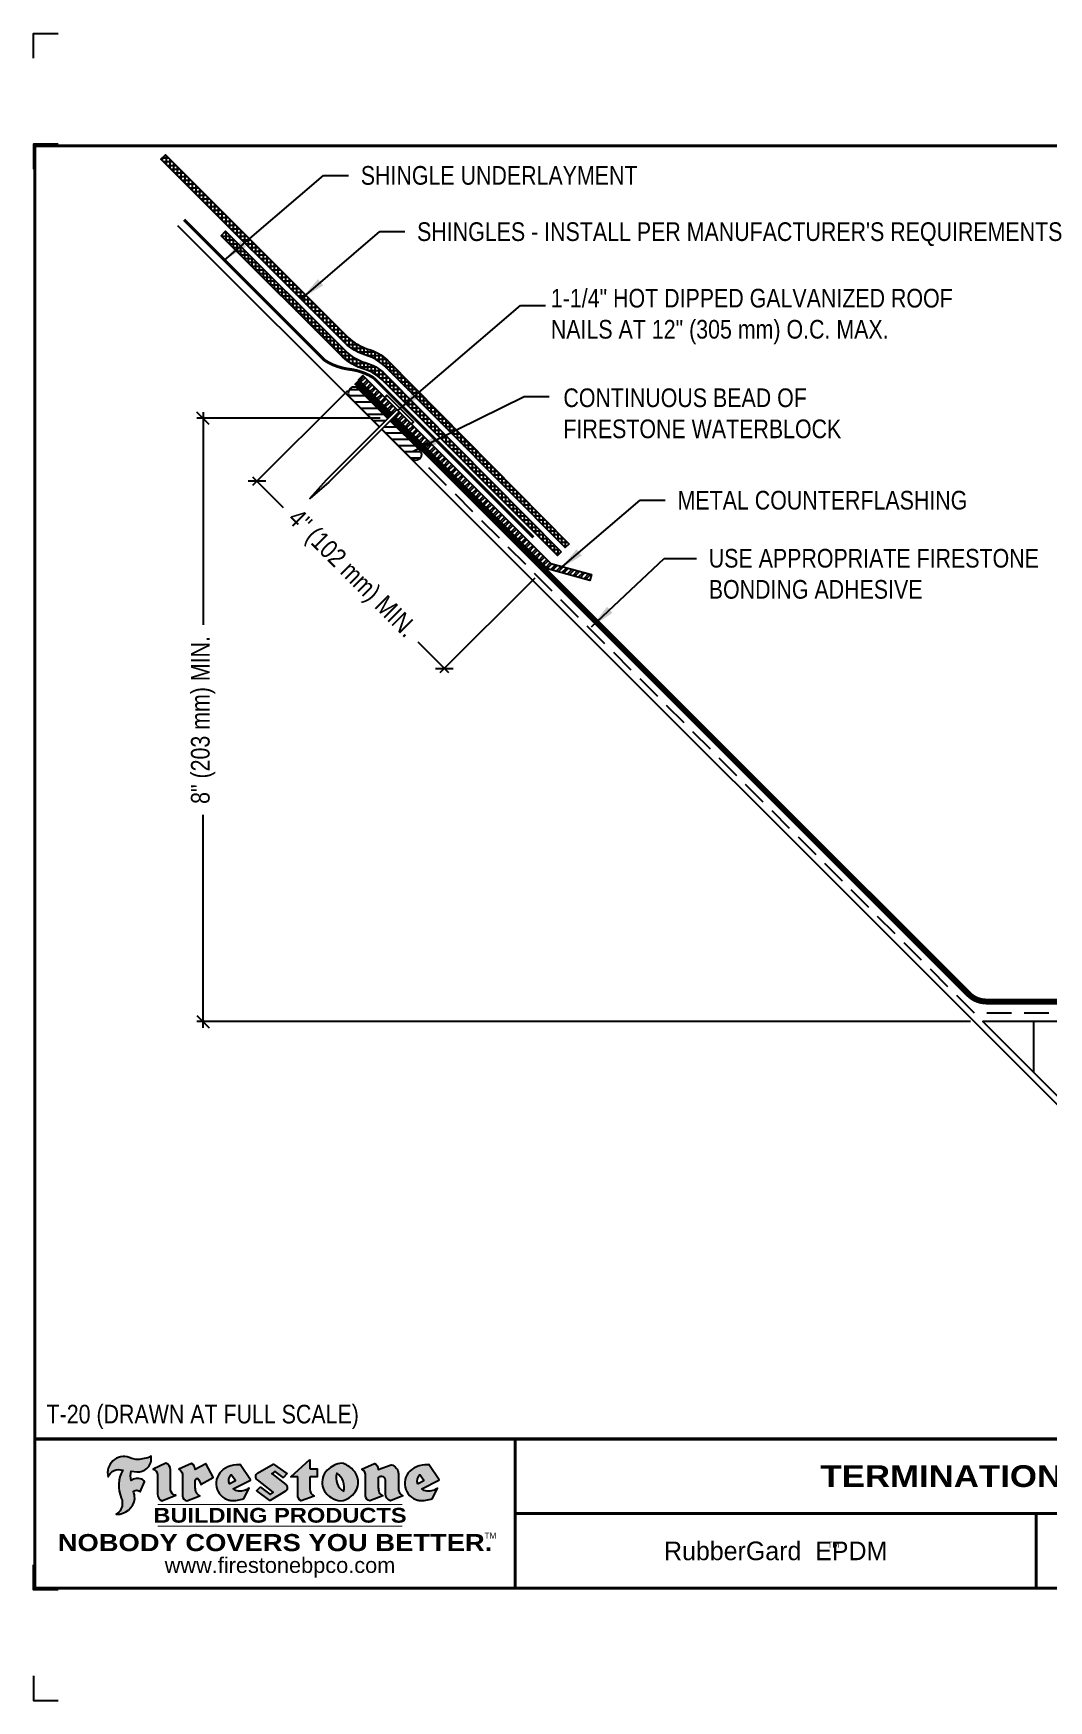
# Model space of a CAD drawing. Header units: inches. Extents: x 299.4 to 319.5, y -112.1 to -95.4.
# Drawn here: x 299.45 to 309.65, y -112.14 to -95.38 of the extents above; entities that cross this region are included whole.
import ezdxf
from ezdxf.enums import TextEntityAlignment as Align

# ---------------------------------------------------------------- set-up
doc = ezdxf.new("R2010")
doc.units = ezdxf.units.IN
doc.header["$MEASUREMENT"] = 0
doc.linetypes.add('HIDDEN', pattern=[0.375, 0.25, -0.125])
doc.layers.get('0').update_dxf_attribs({"linetype": 'CONTINUOUS'})
doc.layers.get('DEFPOINTS').update_dxf_attribs({"linetype": 'CONTINUOUS'})
for name, color, linetype in [('FSBP-ACCESSORY-FIRESTONE', 7, 'CONTINUOUS'), ('FSBP-ACCESSORY-OTHER', 7, 'CONTINUOUS'), ('FSBP-ADHESIVE', 1, 'HIDDEN'), ('FSBP-ANNO-NOTE', 7, 'CONTINUOUS'), ('FSBP-INSULATION', 7, 'CONTINUOUS'), ('FSBP-MEMBRANE', 7, 'CONTINUOUS'), ('FSBP-OTHER', 7, 'CONTINUOUS'), ('FSBP-SEALANTS', 1, 'CONTINUOUS'), ('FSBP-TTLB', 7, 'CONTINUOUS'), ('FSBP-TTLB-BORDER', 7, 'CONTINUOUS'), ('FSBP-TTLB-TEXT', 7, 'CONTINUOUS')]:
    doc.layers.add(name, color=color, linetype=linetype)
doc.styles.add('FSBP_ARIAL', font='arial.ttf')
doc.styles.add('FSBP_ARIAL_BOLD', font='')
doc.styles.add('FSBP_ARIAL_NAR', font='ARIALN.TTF')
doc.styles.add('FSBP_BANKGOTHIC', font='bgothm.ttf')
doc.styles.get('FSBP_ARIAL_BOLD').set_extended_font_data('Arial Black')
doc.dimstyles.new('FSBP-DIM', dxfattribs={"dimtxt": 0.1875, "dimasz": 0.125, "dimexe": 0.0625, "dimexo": 0.125, "dimgap": 0.125, "dimtad": 0, "dimdec": 0, "dimzin": 1, "dimdsep": 46, "dimlunit": 4, "dimtxsty": 'FSBP_ARIAL_NAR', "dimblk": 'OBLIQUE', "dimcen": 0.09375, "dimdle": 0.0625, "dimclrd": 256, "dimclre": 256, "dimclrt": 256, "dimadec": 0, "dimazin": 0, "dimtfac": 1, "dimtdec": 0, "dimtmove": 1, "dimatfit": 3, "dimfxl": 0, "dimtolj": 1, "dimtzin": 0, "dimlwd": -1, "dimlwe": -1, "dimarcsym": 0})
doc.dimstyles.new('FSBP-LEADER', dxfattribs={"dimtxt": 0.1875, "dimasz": 0.25, "dimexe": 0.0625, "dimexo": 0.125, "dimgap": 0.125, "dimtad": 0, "dimtih": 1, "dimtoh": 1, "dimdec": 4, "dimzin": 0, "dimdsep": 46, "dimlunit": 4, "dimtxsty": 'FSBP_ARIAL_NAR', "dimcen": 0.09375, "dimclrd": 256, "dimclre": 256, "dimclrt": 256, "dimadec": 0, "dimazin": 0, "dimtfac": 1, "dimtdec": 4, "dimtofl": 0, "dimtmove": 0, "dimatfit": 3, "dimfxl": 0, "dimtolj": 1, "dimtzin": 0, "dimlwd": -1, "dimlwe": -1, "dimarcsym": 0})
pattern_1 = [(90, (44.02076919868097, -69.74605201610404), (-0.0375, 6.938893903907228e-18), []), (180, (44.02076919868097, -69.74605201610404), (-6.938893903907228e-18, -0.0375), [])]

# ---------------------------------------------------------------- blocks, each defined once
blk = doc.blocks.new('TTLB-EPDM_1')
at = {"layer": 'FSBP-TTLB-TEXT'}
h = blk.add_hatch(color=1, dxfattribs=at)
edge = h.paths.add_edge_path()
edge.add_arc((1.037309769669573, -0.1982514792917306), 0.1319107607348553, 264.0410451462098, 370.3106169565175)
edge.add_arc((1.027551646585694, 0.1214293576525799), 0.3273056962876235, 270.05058356628535, 295.23459397187514, ccw=False)
edge.add_arc((1.022801957313345, -0.06680179986895154), 0.1391656561713503, 249.3281275763668, 272.0749124149863, ccw=False)
edge.add_line((0.9736743133014443, -0.1970076156048179), (0.9474927838574558, -0.1852745150568325))
edge.add_arc((0.8939498971398288, -0.3394262635682071), 0.1631857907024099, 70.84590087378872, 194.3325259843273)
edge.add_arc((0.8444260109029493, -0.4259936440910768), 0.1179914261095279, 70.96950098067128, 156.9641407594482, ccw=False)
edge.add_arc((1.153141409296894, -0.4684497516079468), 0.3110405457095052, 150.3231137483159, 203.2084295854517)
edge.add_arc((0.7562495500622943, -0.6412608153899899), 0.1218587156617311, 0.8849157075190988, 24.34668939894999, ccw=False)
edge.add_arc((0.7493781665697374, -0.6475258110744375), 0.1289731377238325, -58.36655102076742, 3.6216782311386737, ccw=False)
edge.add_arc((0.8256699029544474, -0.5792158350996106), 0.1783301886510354, 267.2205474105585, 354.1381621173521)
edge.add_arc((0.7903121048625305, -0.6011409294291745), 0.212787892960859, 0.9996158580669322, 21.00503380861244)
edge.add_arc((1.01880712263941, -0.5666691048185161), 0.05136395668415847, 40.82117713173261, 125.52727787225791, ccw=False)
edge.add_line((1.057676976260041, -0.5330924682126437), (1.102776947655911, -0.4308018311949837))
edge.add_arc((1.040858222524664, -0.4699705673995949), 0.07326744446031509, 32.31675181867256, 66.31481236598174)
edge.add_arc((1.032262518825329, -0.5063316993097662), 0.1102246948011782, 69.8179132332389, 125.254734720681)
edge.add_arc((1.127708877207287, -0.368959353531244), 0.1659710644737306, 164.1569669952081, 196.5811013160487, ccw=False)
edge.add_line((0.9680425188342383, -0.3236487780942383), (1.023615334387159, -0.3294494641845773))
h = blk.add_hatch(color=1, dxfattribs=at)
edge = h.paths.add_edge_path()
edge.add_line((1.275239419159561, -0.6223407783464694), (1.415345367376062, -0.5660418822574371))
edge.add_arc((1.421019305783958, -0.5090099247487757), 0.05731350411836949, 181.9717871001989, 264.31851000495806, ccw=False)
edge.add_line((1.363739737527226, -0.5109819325197265), (1.363412352251203, -0.3102363679013962))
edge.add_arc((1.294263659668751, -0.3103491388303989), 0.06914878453844908, 0.0934405599591014, 72.42834396969012)
edge.add_line((1.315139561173908, -0.2444268274366692), (1.186839444240604, -0.3024209471341379))
edge.add_arc((1.175246268095289, -0.3585110609420917), 0.05727567197445628, -0.017399788185912257, 78.322067691347, ccw=False)
edge.add_line((1.232521937428658, -0.3585284546236807), (1.232574268422297, -0.555126496687123))
edge.add_arc((1.305699496415486, -0.5558575689677219), 0.07312888236350451, 179.4272023230205, 245.3845503102953)
h = blk.add_hatch(color=1, dxfattribs=at)
edge = h.paths.add_edge_path()
edge.add_line((1.792026821926584, -0.3839679064720229), (1.722158956877934, -0.2518542302253621))
edge.add_arc((1.720119655279638, -0.2529327078887852), 0.002306916790721817, 27.87197133405656, 117.3766794470751)
edge.add_line((1.719058846382097, -0.250884159729182), (1.610638460368705, -0.3070279753467702))
edge.add_arc((1.547088841662962, -0.3061026658494403), 0.06355635479880145, 359.165808011073, 425.8793658831422)
edge.add_line((1.573061729235633, -0.2480956029480268), (1.446879247402876, -0.3051325108639702))
edge.add_arc((1.407812067100189, -0.370357133046621), 0.07602957263902092, -3.441403975725109, 59.07992244284969, ccw=False)
edge.add_line((1.483704536400296, -0.3749210150788969), (1.483704536400296, -0.5723838140635706))
edge.add_arc((1.54053746518044, -0.568254406115083), 0.05698275005415228, 184.1557352478595, 255.3066498366543)
edge.add_line((1.526084036778343, -0.6233736605654059), (1.657291340682093, -0.570650514527486))
edge.add_arc((1.688298576827198, -0.5021390388423987), 0.0752015358480571, 207.5160880841914, 245.649226723163, ccw=False)
edge.add_arc((1.721050197024907, -0.4914488168456328), 0.1093332836229113, 179.4823365255141, 204.5537900001094, ccw=False)
edge.add_line((1.611721375809452, -0.4904610114968335), (1.611721375809452, -0.4126404716788983))
edge.add_arc((1.628589765097195, -0.414159299036043), 0.01693662875851176, 28.356188110622725, 174.8549701683585, ccw=False)
edge.add_arc((1.627340435522395, -0.4197189881350504), 0.02111886817708033, 22.216893572439517, 40.10213956426492, ccw=False)
edge.add_line((1.646891420738257, -0.4117336534413738), (1.666638796144639, -0.4549750258192233))
edge.add_arc((1.668737246926742, -0.4540167099035481), 0.002306916790685496, 204.545128184284, 299.6323508190091)
edge.add_line((1.669877862091766, -0.4560219186518992), (1.791128135493295, -0.3870515928837648))
edge.add_line((1.791128135493295, -0.3870515928837648), (1.792026821926584, -0.3839679064720229))
h = blk.add_hatch(color=1, dxfattribs=at)
h.paths.add_polyline_path([(2.063388732080512, -0.2583237030618903, 0.02524281661523788), (2.025024361750752, -0.2610532129309178, 0.1213611957758757), (1.901773912052249, -0.3008158885520373, 0.6151668103976068), (1.93274136141747, -0.6099060679591872, 0.05306812109568645), (1.967936229862175, -0.617865745600497, 0.1150932231766138), (2.099126721549737, -0.5994933789882708), (2.151195569562105, -0.4944891916583316, -0.08755405562188731), (2.104230609512001, -0.5187113292177372, -0.265591761123442), (1.992692314386659, -0.5010701623316862), (2.165347897647223, -0.4141184325909109, 0.4518949533370738), (2.166222728871162, -0.4107679608846269)])
h.paths.add_polyline_path([(2.014217313945437, -0.4188965037300676), (1.951113654018855, -0.4515330109460507, -0.3720533890450154), (1.973177450672722, -0.3607130665457561)], flags=16)
h = blk.add_hatch(color=1, dxfattribs=at)
edge = h.paths.add_edge_path()
edge.add_arc((2.260407392426802, -0.3775796671688782), 0.04152450223225729, 123.20805433950699, 232.2027298779723, ccw=False)
edge.add_line((2.237665217914071, -0.3428366421988329), (2.393535971665983, -0.2540943745380986))
edge.add_arc((2.394677353533142, -0.2560991469722482), 0.002306916790741334, 55.64644466176611, 119.65426054492559, ccw=False)
edge.add_line((2.395979141996861, -0.2541946229174954), (2.531809646140459, -0.3470380726374032))
edge.add_arc((2.530468902927946, -0.3489153772789875), 0.002306916790700397, -42.731101238422525, 54.4661353739603, ccw=False)
edge.add_line((2.532163440279987, -0.3504807552658491), (2.498457913851155, -0.3869673252714421))
edge.add_arc((2.496763376499139, -0.3854019472845934), 0.002306916790672934, 233.7527076894875, 317.26889876138785, ccw=False)
edge.add_line((2.495399362263356, -0.38726241234572), (2.413849913492982, -0.3274738082119626))
edge.add_arc((2.412485899257181, -0.3293342732731342), 0.002306916790720064, 53.75270768979358, 124.4135619297835)
edge.add_line((2.41118211687575, -0.3274311136421062), (2.382933981293377, -0.346782838468144))
edge.add_arc((2.38423776367478, -0.3486859980991606), 0.002306916790694898, 124.4135619293799, 231.8459020253626)
edge.add_line((2.382812599816248, -0.3505000469010184), (2.519899969301207, -0.4581994452042721))
edge.add_arc((2.494247019847682, -0.4908523236374461), 0.04152450223225742, -55.21225898295222, 51.84590202520428, ccw=False)
edge.add_line((2.517938320565804, -0.5249552055672808), (2.364434947484597, -0.6179520922513717))
edge.add_arc((2.36323960192349, -0.6159790200102006), 0.002306916790726996, 233.2955624372927, 301.20872157023314, ccw=False)
edge.add_line((2.361860787187538, -0.6178285429225383), (2.231266621301074, -0.5204709167214361))
edge.add_arc((2.232647938930649, -0.5186232623475259), 0.002306916790697672, 135.5134179846393, 233.21798691998708, ccw=False)
edge.add_line((2.231002150870836, -0.5170067083764565), (2.262839375599356, -0.4845937328397696))
edge.add_arc((2.264485163659225, -0.4862102868108537), 0.002306916790748497, 53.0352839999411, 135.513417985369, ccw=False)
edge.add_line((2.265872365996302, -0.4843670465239001), (2.361834678328762, -0.5565872257804898))
edge.add_arc((2.363221880665761, -0.5547439854936304), 0.002306916790627066, 233.0352840000685, 302.2362632414394)
edge.add_line((2.36445241715569, -0.5566953042850713), (2.39428499383348, -0.5378823484768844))
edge.add_arc((2.393054457343549, -0.5359310296853765), 0.002306916790685166, 302.2362632406177, 412.2027298768422)
edge.add_line((2.394468296066179, -0.5341081404551886), (2.234958295420142, -0.4103916733127022))
h = blk.add_hatch(color=1, dxfattribs=at)
edge = h.paths.add_edge_path()
edge.add_line((2.763460561272041, -0.2072496393923444), (2.763460561272041, -0.2969520779963801))
edge.add_arc((2.765767478062699, -0.2969520779963943), 0.00230691679065842, 179.9999999996471, 269.9999999996471)
edge.add_line((2.765767478062685, -0.2992589947870528), (2.835417693520355, -0.2992589947870528))
edge.add_arc((2.835417693520355, -0.3015659115777538), 0.002306916790701052, 0, 90, ccw=False)
edge.add_line((2.837724610311056, -0.3015659115777538), (2.837724610311056, -0.3790761307453892))
edge.add_arc((2.83541769352037, -0.3790761307453749), 0.002306916790686842, 269.99999999964706, 359.99999999964706, ccw=False)
edge.add_line((2.835417693520355, -0.3813830475360618), (2.765767478062685, -0.3813830475360618))
edge.add_arc((2.765767478062699, -0.3836899643267202), 0.00230691679065842, 90.00000000035294, 180.0000000003529)
edge.add_line((2.763460561272041, -0.3836899643267344), (2.763460561272041, -0.5033995910642801))
edge.add_arc((2.836735953378943, -0.5071368822038516), 0.07337063740681413, 177.0802527808789, 245.3249543133826)
edge.add_line((2.806105814540615, -0.5738080530967267), (2.674529557384915, -0.6226036013049594))
edge.add_arc((2.708610405062069, -0.564298408791804), 0.06753517344606039, 177.0345319916277, 239.6926428024901, ccw=False)
edge.add_line((2.641165668230087, -0.560804539009709), (2.641165668230087, -0.3836899643267344))
edge.add_arc((2.638858751439429, -0.3836899643267202), 0.00230691679065842, 359.9999999996471, 449.999999999647)
edge.add_line((2.638858751439443, -0.3813830475360618), (2.572857950769389, -0.3813830475360618))
edge.add_line((2.572857950769389, -0.3813830475360618), (2.763460561272041, -0.2072496393923444))
h = blk.add_hatch(color=1, dxfattribs=at)
edge = h.paths.add_edge_path(flags=16)
edge.add_arc((2.940363509127394, -0.4847985213681437), 0.1684614578629418, 344.5558804047865, 417.0140046669545)
edge.add_arc((3.194458079644619, -0.3883534532477785), 0.1684614578629414, 164.5558804047864, 237.0140046669546)
edge = h.paths.add_edge_path()
edge.add_arc((3.069375116502199, -0.4399344555144872), 0.1828726885096673, 136.0914512150047, 191.213418978326)
edge.add_arc((3.064939550433406, -0.4318234379590333), 0.1803148804748503, 194.0167254156723, 240.6663730831859)
edge.add_arc((3.098047041778981, -0.3845058757092554), 0.2378525180183701, 239.2975390661776, 264.2889872773176)
edge.add_arc((3.04884478212623, -0.4190232383793012), 0.203760689247156, 277.1986764832036, 326.503572961274)
edge.add_arc((3.077739326803546, -0.4341046616465112), 0.171374865791709, 325.3768876809902, 406.3828327799087)
edge.add_arc((3.011839488065919, -0.4896144380417797), 0.2571945645850002, 44.28462553519766, 73.82901434867304)
edge.add_arc((3.117152499586992, -0.4983433120546693), 0.2579560664039132, 97.50292863483666, 134.1039137579027)
h = blk.add_hatch(color=1, dxfattribs=at)
edge = h.paths.add_edge_path()
edge.add_line((3.322690228557462, -0.5721896537377091), (3.322690228557462, -0.3749210150788969))
edge.add_arc((3.246797759257384, -0.3703571330465745), 0.076029572638996, 356.5585960242387, 419.0799224428129)
edge.add_line((3.285864939560099, -0.3051325108639702), (3.412047421392799, -0.2480956029480268))
edge.add_arc((3.386074533820159, -0.3061026658494941), 0.06355635479883807, 0.3962622833877276, 65.87936588318718, ccw=False)
edge.add_line((3.449629368605429, -0.3056631084210863), (3.580526418688805, -0.2593848434574539))
edge.add_arc((3.555744121700958, -0.3530904070730321), 0.09692726601172152, 2.366977007666776, 75.18615851992018, ccw=False)
edge.add_line((3.652588689330287, -0.3490873311063041), (3.652588689330287, -0.4883770011386872))
edge.add_arc((3.761877549389556, -0.4914934052703811), 0.1093332836229047, 178.3666365323574, 204.5537900000422)
edge.add_arc((3.729125929191727, -0.5021836272670953), 0.07520153584796169, 207.5160880841711, 245.2240541443093)
edge.add_line((3.697611150971852, -0.5704631245385627), (3.572585913552643, -0.6207021253773775))
edge.add_arc((3.59534718600759, -0.5526356419907701), 0.07177131519198746, 180.3328587115751, 251.51018566665869, ccw=False)
edge.add_line((3.523577081955409, -0.5530525936986663), (3.523577081955409, -0.4153032515383615))
edge.add_arc((3.486319529276879, -0.4148773504126441), 0.0372599868942854, 359.3450650296066, 449.0500281941028)
edge.add_arc((3.482769874121713, -0.4419622099033496), 0.06447454900600783, 86.29402372314017, 119.8211331593848)
edge.add_line((3.450707067966732, -0.3860252459975726), (3.450707067966732, -0.4904610114968335))
edge.add_arc((3.560035889182251, -0.491448816845647), 0.1093332836229751, 179.4823365255069, 204.5537900001023)
edge.add_arc((3.527284268984408, -0.5021390388424952), 0.07520153584796385, 207.5160880841699, 245.6492267231416)
edge.add_line((3.496277032839316, -0.570650514527486), (3.365069728935509, -0.6233736605654059))
edge.add_arc((3.37950248606194, -0.5682868177318081), 0.05694615642555727, 183.9298782390169, 255.318496325343, ccw=False)
h = blk.add_hatch(color=1, dxfattribs=at)
h.paths.add_polyline_path([(3.957695472291277, -0.2583237030618903, 0.02524281661523822), (3.919331101961575, -0.2610532129309178, 0.1085638477195505), (3.807890832595604, -0.2939221658134414, 0.6425897848490651), (3.827048101628293, -0.6099060679591872, 0.05306812109569052), (3.862242970072884, -0.617865745600497, 0.1150932231766133), (3.993433461760503, -0.5994933789882708), (4.045502309772871, -0.4944891916583316, -0.08755405562189084), (3.998537349722767, -0.5187113292177372, -0.2655917611234366), (3.886999054597368, -0.5010701623316862), (4.059654637857989, -0.4141184325909109, 0.4518949533370731), (4.060529469081928, -0.4107679608846269)])
h.paths.add_polyline_path([(3.90852405415626, -0.4188965037300676), (3.845420394229677, -0.4515330109460507, -0.3720533890450147), (3.867484190883488, -0.3607130665457561)], flags=16)
at = {"layer": 'DEFPOINTS', "linetype": 'Continuous', "ltscale": 1.75}
for points in [[(-0.015625, 13.88083333333333), (-0.015625, 14.13083333333333), (0.234375, 14.13083333333333)], [(-0.015625, -2.380833333333342), (-0.015625, -2.630833333333342), (0.234375, -2.630833333333342)]]:
    blk.add_lwpolyline(points, dxfattribs=at)
at = {"layer": 'DEFPOINTS', "color": 1}
for points in [[(0.234375, 13.015625), (-0.015625, 13.015625), (-0.015625, 12.765625)], [(0.234375, -1.515625), (-0.015625, -1.515625), (-0.015625, -1.265625)]]:
    blk.add_lwpolyline(points, dxfattribs=at)
at = {"layer": 'FSBP-TTLB', "const_width": 0.03125}
for points in [[(0, 0), (0, -1.5), (20, -1.5), (20, 0), (0, 0)], [(4.825208527206769, 0), (4.825208527206769, -0.75)], [(4.825208527206769, -0.75), (15.84028770518938, -0.75)], [(4.825208527206769, -0.75), (4.825208527206769, -1.5)]]:
    blk.add_lwpolyline(points, dxfattribs=at)
at = {"layer": 'FSBP-TTLB-BORDER', "const_width": 0.03125}
blk.add_lwpolyline([(20, 0), (20, 13), (0, 13), (0, 0)], dxfattribs=at)
at = {"layer": 'FSBP-TTLB-TEXT', "color": 1}
blk.add_line((0.7358432058323388, -0.379822754145593), (0.7358432058323388, -0.379822754145593), dxfattribs=at)
for points in [[(1.023615323725323, -0.3294494630716969, 0.5000510906601082), (1.167090420776901, -0.1746414942047778, -0.1103304102359608), (1.027840608309816, -0.2058762110801382, -0.09957876667165425), (0.9736743133014443, -0.1970076156048179), (0.9474927838574558, -0.1852745150568325, 0.5978159689075124), (0.7358432058323388, -0.379822754145593, -0.3938834584182213), (0.8828996422548698, -0.3144510229727047, 0.2349406564350952), (0.86727108227484, -0.5910237178633082, -0.1027304183841549), (0.8780937320133262, -0.6393788197974146, -0.2772692352614086), (0.8170223912655956, -0.7573362346216896, 0.3985429150902959), (1.003067614090241, -0.5974286950643517, 0.0875124847930418), (0.9889600163401155, -0.5248671157293501, -0.3874031597924062), (1.057676976260041, -0.5330924682126437), (1.102776947655911, -0.4308018311949837, 0.1494423498871741), (1.07029056398062, -0.4028746979725923, 0.2467195073738216), (0.9686394281704906, -0.4163228904100862, -0.1424285161541127), (0.9680425188342383, -0.3236487780942383), (1.023615334387159, -0.3294494641845773)], [(2.166222728871162, -0.4107679608846269), (2.063388732080512, -0.2583237030618903, 0.02524281661523788), (2.025024361750752, -0.2610532129309178, 0.1085638477195265), (1.913584092384895, -0.2939221658134414, 0.6425897848491228), (1.93274136141747, -0.6099060679591872, 0.05306812109568648), (1.967936229862175, -0.617865745600497, 0.1150932231766137), (2.099126721549737, -0.5994933789882708), (2.151195569562105, -0.4944891916583316, -0.0875540556218873), (2.104230609512001, -0.5187113292177372, -0.2655917611234418), (1.992692314386659, -0.5010701623316862), (2.165347897647223, -0.4141184325909109)], [(2.763460561272041, -0.2072496393923444), (2.763460561272041, -0.2969520779963801, 0.4142135623730958), (2.765767478062685, -0.2992589947870528), (2.835417693520355, -0.2992589947870528, -0.414213562373095), (2.837724610311056, -0.3015659115777538), (2.837724610311056, -0.3790761307453892, -0.4142135623730938), (2.835417693520355, -0.3813830475360618), (2.765767478062685, -0.3813830475360618, 0.4142135623730958), (2.763460561272041, -0.3836899643267344), (2.763460561272041, -0.5033995910642801, 0.3068985753588853), (2.806105814540615, -0.5738080530967267), (2.674529557384915, -0.6226036013049594, -0.2804194150632976), (2.641165668230087, -0.560804539009709), (2.641165668230087, -0.3836899643267344, 0.414213562373095), (2.638858751439443, -0.3813830475360618), (2.572857950769389, -0.3813830475360618), (2.763460561272041, -0.2072496393923444)], [(4.060529469081928, -0.4107679608846269), (3.957695472291277, -0.2583237030618903, 0.02524281661523788), (3.919331101961575, -0.2610532129309178, 0.1085638477195265), (3.807890832595604, -0.2939221658134414, 0.6425897848491228), (3.827048101628293, -0.6099060679591872, 0.05306812109568648), (3.862242970072884, -0.617865745600497, 0.1150932231766137), (3.993433461760503, -0.5994933789882708), (4.045502309772871, -0.4944891916583316, -0.0875540556218873), (3.998537349722767, -0.5187113292177372, -0.2655917611234418), (3.886999054597368, -0.5010701623316862), (4.059654637857989, -0.4141184325909109)], [(4.059654637857989, -0.4141184325909109, 0.4518949533370731), (4.060529469081928, -0.4107679608846269, 0.4518949533370731)]]:
    blk.add_lwpolyline(points, format="xyb", dxfattribs=at)
for points in [[(1.275239419159561, -0.6223407783464694), (1.415345367376062, -0.5660418822574371, -0.3756100036733062), (1.363739737527226, -0.5109819325197265), (1.363412352251203, -0.3102363679013962, 0.3265360292958048), (1.315139561173908, -0.2444268274366692), (1.186839444240604, -0.3024209471341379, -0.3557863980845349), (1.232521937428658, -0.3585284546236807), (1.232574268422297, -0.555126496687123, 0.2960110723418457)], [(1.792026821926584, -0.3839679064720229), (1.722158956877934, -0.2518542302253621, 0.4116839150163434), (1.719058846382097, -0.250884159729182), (1.610638460368705, -0.3070279753467702, 0.2996033003794034), (1.573061729235633, -0.2480956029480268), (1.446879247402876, -0.3051325108639702, -0.2797757560995365), (1.483704536400296, -0.3749210150788969), (1.483704536400296, -0.5723838140635706, 0.320828638474519), (1.526084036778343, -0.6233736605654059), (1.657291340682093, -0.570650514527486, -0.1679398621276611), (1.621603752698661, -0.5368819723450571, -0.1098333365370753), (1.611721375809452, -0.4904610114968335), (1.611721375809452, -0.4126404716788983, -0.743334502655012), (1.64349420176768, -0.4061152228778298, -0.07819791644735608), (1.646891420738257, -0.4117336534413738), (1.666638796144639, -0.4549750258192233, 0.4404648714563479), (1.669877862091766, -0.4560219186518992), (1.791128135493295, -0.3870515928837648)], [(2.234958295420142, -0.4103916733127022, -0.5150044486718882), (2.237665217914071, -0.3428366421988329), (2.393535971665983, -0.2540943745380986, -0.2867822934100265), (2.395979141996861, -0.2541946229174954), (2.531809646140459, -0.3470380726374032, -0.4515027974650387), (2.532163440279987, -0.3504807552658491), (2.498457913851155, -0.3869673252714421, -0.3814439164929681), (2.495399362263356, -0.38726241234572), (2.413849913492982, -0.3274738082119626, 0.3184718635035665), (2.41118211687575, -0.3274311136421062), (2.382933981293377, -0.346782838468144, 0.5064094529656681), (2.382812599816248, -0.3505000469010184), (2.519899969301207, -0.4581994452042721, -0.5043597839115849), (2.517938320565804, -0.5249552055672808), (2.364434947484597, -0.6179520922513717, -0.3053163970316367), (2.361860787187538, -0.6178285429225383), (2.231266621301074, -0.5204709167214361, -0.4541703869768119), (2.231002150870836, -0.5170067083764565), (2.262839375599356, -0.4845937328397696, -0.3762644290664977), (2.265872365996302, -0.4843670465239001), (2.361834678328762, -0.5565872257804898, 0.3114700032088108), (2.36445241715569, -0.5566953042850713), (2.39428499383348, -0.5378823484768844, 0.520381097387146), (2.394468296066179, -0.5341081404551886)], [(2.937624918725987, -0.3131105398334029, 0.2452625673097023), (2.889993533867141, -0.4754966266250307, 0.2064059665179019), (2.976604338974084, -0.5890186876871866, 0.1094800500670344), (3.074378098474654, -0.6211778035979165, 0.2185147641853038), (3.218764944843201, -0.5314757029352819, 0.3689489483072479), (3.195959963110113, -0.3100352223135445, 0.1296305888694145), (3.0834694040758, -0.242595816912754, 0.1610736375384317)], [(3.322690228557462, -0.5721896537377091), (3.322690228557462, -0.3749210150788969, 0.2797757560995341), (3.285864939560099, -0.3051325108639702), (3.412047421392799, -0.2480956029480268, -0.2937618496109166), (3.449629368605429, -0.3056631084210863), (3.580526418688805, -0.2593848434574539, -0.3288760160581939), (3.652588689330287, -0.3490873311063041), (3.652588689330287, -0.4883770011386872, 0.114762897203527), (3.662431105063263, -0.536926560769686, 0.166032965990522), (3.697611150971852, -0.5704631245385627), (3.572585913552643, -0.6207021253773775, -0.3209557512194564), (3.523577081955409, -0.5530525936986663), (3.523577081955409, -0.4153032515383615, 0.4127061514896111), (3.48693727661589, -0.3776224848030694, 0.1473421876160361), (3.450707067966732, -0.3860252459975726), (3.450707067966732, -0.4904610114968335, 0.1098333365370753), (3.460589444855941, -0.5368819723450855, 0.1679398621276611), (3.496277032839316, -0.570650514527486), (3.365069728935509, -0.6233736605654059, -0.3219729545308964), (3.322690228557462, -0.5721896537377091, 29.1476284739)], [(1.951113654018855, -0.4515330109460507), (2.014217313945437, -0.4188965037300676), (1.973177450672722, -0.3607130665457561, 0.3720533890450154)], [(3.10274193015772, -0.5296595419651595, 0.3271311138286319), (3.032079658614293, -0.3434924326507627, 0.3271311138286322)], [(3.845420394229677, -0.4515330109460507), (3.90852405415626, -0.4188965037300676), (3.867484190883488, -0.3607130665457561, 0.3720533890450154)]]:
    blk.add_lwpolyline(points, format="xyb", close=True, dxfattribs=at)
at = {"layer": 'FSBP-TTLB-TEXT'}
for points, const_width in [([(1.233926579809207, -0.6584455781731435), (3.691229482685259, -0.6584455781731577)], 0.0078125), ([(10.06152282927678, -0.75), (10.06152282927678, -1.5)], 0.03125), ([(1.233926579809207, -0.8761560960495984), (3.691229482685259, -0.8761560960495842)], 0.0078125)]:
    blk.add_lwpolyline(points, dxfattribs=dict(at, const_width=const_width))
at = {"layer": 'FSBP-TTLB-TEXT', "color": 1}
for centre, start, end in [((1.789987520328282, -0.3850463841354355), 299.6323508193319, 27.87197133380463), ((2.164310260790558, -0.412058050385383), 296.7304547840455, 34.00233684987403)]:
    blk.add_arc(centre, 0.00230691679068068, start, end, dxfattribs=at)
at = {"layer": 'FSBP-TTLB-TEXT', "lineweight": 18, "style": 'FSBP_ARIAL_BOLD'}
blk.add_text('BUILDING PRODUCTS', height=0.1484375, dxfattribs=at).set_placement((2.462578031247233, -0.7673008371113639), align=Align.MIDDLE_CENTER)
at = {"layer": 'FSBP-TTLB-TEXT', "color": 1}
for s, height, style, p in [('NOBODY COVERS YOU BETTER.', 0.171875, 'FSBP_ARIAL_BOLD', (2.412604263603384, -1.041650450587369)), ('TM', 0.0625, 'FSBP_BANKGOTHIC', (4.576671173373001, -0.9725745042934193))]:
    blk.add_text(s, height=height, dxfattribs=dict(at, style=style)).set_placement(p, align=Align.MIDDLE_CENTER)
at = {"layer": 'FSBP-TTLB-TEXT'}
for s, height, style, p in [('RubberGard  EPDM', 0.1875, 'FSBP_BANKGOTHIC', (7.443365678241776, -1.125)), ('TM', 0.0625, 'FSBP_BANKGOTHIC', (8.023397742165457, -1.062518816683806)), ('www.firestonebpco.com', 0.15625, 'FSBP_ARIAL', (2.462578031247233, -1.268657306740124))]:
    blk.add_text(s, height=height, dxfattribs=dict(at, style=style)).set_placement(p, align=Align.MIDDLE_CENTER)
for tag, height, style, p in [('MAXIMUM_WARRANTY', 0.1875, 'FSBP_ARIAL_BOLD', (18.03987100774941, 0.2240244307510579)), ('ACCPT_SYSTEMS', 0.21875, 'FSBP_ARIAL', (12.49438170418193, -1.125))]:
    blk.add_attdef(tag, text='', height=height, dxfattribs=dict(at, style=style)).set_placement(p, align=Align.MIDDLE_LEFT)
for tag, height, style, p in [('DETAIL_DESCP_LINE_1', 0.21875, 'FSBP_ARIAL_BOLD', (10.33118450231211, -0.3736318192489421)), ('ISSUE_REV_DATE', 0.21875, 'FSBP_ARIAL', (16.84069633627263, -0.7282559425942452)), ('DETAIL_NUMBER', 0.4375, 'FSBP_ARIAL', (18.91941590748775, -0.8931630692489421))]:
    blk.add_attdef(tag, text='', height=height, dxfattribs=dict(at, style=style)).set_placement(p, align=Align.MIDDLE_CENTER)
blk = doc.blocks.new('_OBLIQUE')
at = {"color": 0, "linetype": 'ByBlock'}
blk.add_line((-0.5, -0.5), (0.5, 0.5), dxfattribs=at)
blk = doc.blocks.new('*D9')
at = {"layer": 'DEFPOINTS', "color": 0}
for p in [(301.1525694051393, -99.25166242573303), (303.0561075461885, -99.25166242573303), (308.9885976595115, -105.3167350605285)]:
    blk.add_point(p, dxfattribs=at)
at = {"layer": 'FSBP-ANNO-NOTE'}
for p, q in [((301.1525694051393, -99.18916242573303), (301.1525694051393, -101.3289420923804)), ((302.9311075461885, -99.25166242573303), (301.0900694051393, -99.25166242573303)), ((301.1525694051393, -105.3792350605285), (301.1525694051393, -103.2394553938811)), ((308.8635976595115, -105.3167350605285), (301.0900694051393, -105.3167350605285))]:
    blk.add_line(p, q, dxfattribs=at)
at = {"layer": 'FSBP-ANNO-NOTE', "xscale": 0.125, "yscale": 0.125, "zscale": 0.125}
for p, rotation in [((301.1525694051393, -99.25166242573303), 90), ((301.1525694051393, -105.3167350605285), 270)]:
    blk.add_blockref('_OBLIQUE', p, dxfattribs=dict(at, rotation=rotation))
at = {"layer": 'FSBP-ANNO-NOTE', "insert": (301.1525694051393, -102.2841987431307), "char_height": 0.1875, "attachment_point": 5, "rotation": 90, "style": 'FSBP_ARIAL_NAR'}
blk.add_mtext('\\A1;8" (203 mm) MIN.', dxfattribs=at)
blk = doc.blocks.new('*D8')
at = {"layer": 'DEFPOINTS', "color": 0}
for p in [(302.6915056121392, -98.88706049168376), (301.6943995964627, -99.88416650736012), (304.5735423000085, -100.7690971795532)]:
    blk.add_point(p, dxfattribs=at)
at = {"layer": 'FSBP-ANNO-NOTE'}
for p, q in [((302.6031172644909, -98.97544883933207), (301.6502054226386, -99.92836068118429)), ((301.6502054226386, -99.83997233353598), (301.9577789661093, -100.1475458770068)), ((304.4851539523602, -100.8574855272015), (303.5322421105079, -101.8103973690537)), ((303.6206304581562, -101.8103973690537), (303.3130569146855, -101.502823825583))]:
    blk.add_line(p, q, dxfattribs=at)
at = {"layer": 'FSBP-ANNO-NOTE', "xscale": 0.125, "yscale": 0.125, "zscale": 0.125}
for p, rotation in [((301.6943995964627, -99.88416650736012), 134.9999999999981), ((303.5764362843321, -101.7662031952296), 314.9999999999981)]:
    blk.add_blockref('_OBLIQUE', p, dxfattribs=dict(at, rotation=rotation))
at = {"layer": 'FSBP-ANNO-NOTE', "insert": (302.6354179403974, -100.8251848512949), "char_height": 0.1875, "attachment_point": 5, "rotation": 314.99999999999807, "style": 'FSBP_ARIAL_NAR'}
blk.add_mtext('\\A1;4" (102 mm) MIN.', dxfattribs=at)
blk = doc.blocks.new('FSBP_HOT-DIPPED-NAIL')
at = {"layer": 'FSBP-ACCESSORY-OTHER'}
blk.add_lwpolyline([(0, 0.1875), (0, -0.1875), (-0.03125, -0.1875), (-0.03125000000005684, 0.1875)], close=True, dxfattribs=at)
blk.add_lwpolyline([(0, 0.015625), (1, 0.015625), (1.25, 0), (1, -0.015625), (0, -0.015625)], dxfattribs=at)

msp = doc.modelspace()

# ---------------------------------------------------------------- hatches: boundary and pattern name
at = {"layer": 'FSBP-ACCESSORY-FIRESTONE'}
h = msp.add_hatch(dxfattribs=at)
h.set_pattern_fill('STEEL', color=256, scale=0.4, style=0)
h.set_pattern_definition([(45, (-361.4820552273508, -211.2804268194701), (-0.03535533905932738, 0.03535533905932738), []), (45, (-361.4820552273508, -211.2554268194701), (-0.03535533905932738, 0.03535533905932738), [])])
h.paths.add_polyline_path([(304.6454206706513, -100.7101607956764), (303.1215149234482, -99.18625504847331), (303.0773207496241, -99.23044922229748), (304.6130682900135, -100.766196762687), (305.0399512286962, -100.8805797013696), (305.0561274190151, -100.8202093372265)])
h.paths.add_polyline_path([(302.9778838585197, -99.04262398354474), (302.7569129893989, -98.82165311442397), (302.7127188155747, -98.86584728824813), (303.0552236627119, -99.20835213538534), (303.0994178365362, -99.16415796156117)])
at = {"layer": 'FSBP-INSULATION'}
h = msp.add_hatch(dxfattribs=at)
h.set_pattern_fill('LINE', color=256, scale=4, angle=90, style=0)
h.set_pattern_definition([(90, (-86, 114.8449739110391), (-0.5, 3.061515884555943e-17), [])])
h.paths.add_polyline_path([(318.4275336278577, -105.3167350605285), (312.0890109946404, -105.3167350605286), (312.0890109946404, -105.4582428163152), (312.0655734946404, -105.4582428163152), (312.1046359946404, -105.4684460926809), (312.0655734946404, -105.4898100833323), (312.0655734946404, -105.5213773503496), (312.1046359946404, -105.5315806267155), (312.0655734946404, -105.5529446173669), (312.0655734946404, -105.5845118843842), (312.1046359946403, -105.59471516075), (312.0655734946404, -105.6160791514014), (312.0655734946404, -105.6476464184187), (312.1046359946404, -105.6578496947845), (312.0655734946404, -105.679213685436), (312.0655734946404, -105.7107809524532), (312.1046359946404, -105.7209842288189), (312.0655734946404, -105.7423482194705), (312.0655734946404, -105.7739154864877), (312.1046359946404, -105.7841187628535), (312.0655734946404, -105.805482753505), (312.0655734946404, -105.8370500205222), (312.1046359946404, -105.847253296888), (312.0655734946404, -105.8686172875396), (312.0655734946404, -105.9001845545567), (312.1046359946404, -105.9103878309225), (312.0655734946404, -105.931751821574), (312.0655734946404, -105.9633190885913), (312.1046359946404, -105.973522364957), (312.0655734946404, -105.9948863556085), (312.0655734946404, -106.0264536226258), (312.1046359946403, -106.0366568989915), (312.0655734946404, -106.058020889643), (312.0655734946404, -106.0895881566603), (312.1046359946404, -106.0997914330261), (312.0655734946404, -106.1211554236775), (312.0655734946404, -106.1527226906948), (312.1046359946404, -106.1629259670605), (312.0655734946404, -106.184289957712), (312.0655734946404, -106.2158572247293), (312.1046359946404, -106.2260605010951), (312.0655734946404, -106.2474244917466), (312.0655734946404, -106.2789917587638), (312.1046359946404, -106.2891950351296), (312.0655734946404, -106.3105590257811), (312.0655734946404, -106.3421262927984), (312.1046359946404, -106.3523295691641), (312.0655734946404, -106.3736935598157), (312.0655734946404, -106.4052608268328), (312.1046359946404, -106.4154641031986), (312.0655734946404, -106.4368280938501), (312.0655734946404, -106.4683953608674), (312.1046359946404, -106.4785986372332), (312.0655734946404, -106.4999626278846), (312.0655734946404, -106.5315298949019), (312.1046359946404, -106.5417331712677), (312.0655734946404, -106.5630971619191), (312.0655734946404, -106.5946644289365), (312.1046359946404, -106.6048677053022), (312.0655734946404, -106.6262316959537), (312.0655734946404, -106.6577989629709), (312.1046359946404, -106.6680022393367), (312.0655734946404, -106.6893662299882), (312.0655734946404, -106.7209334970054), (312.1046359946404, -106.7311367733712), (312.0655734946404, -106.7525007640227), (312.0655734946404, -106.78406803104), (312.1046359946404, -106.7942713074057), (312.0655734946404, -106.8156352980571), (312.0655734946404, -106.8167350605285), (318.4275336278577, -106.8167350605285), (318.4275336278577, -106.1917350605285), (318.5992509665734, -106.1292350605285), (318.2558162891418, -106.0042350605286), (318.4275336278577, -105.9417350605285)])
h.paths.add_polyline_path([(311.9249484946404, -105.8255720392193), (311.8858859946404, -105.8153687628535), (311.9249484946404, -105.794004772202), (311.9249484946404, -105.7624375051847), (311.8858859946404, -105.752234228819), (311.9249484946404, -105.7308702381675), (311.9249484946404, -105.6993029711502), (311.8858859946404, -105.6890996947845), (311.9249484946404, -105.6677357041329), (311.9249484946404, -105.6361684371157), (311.8858859946403, -105.6259651607499), (311.9249484946404, -105.6046011700985), (311.9249484946404, -105.5730339030812), (311.8858859946404, -105.5628306267155), (311.9249484946404, -105.541466636064), (311.9249484946405, -105.5098993690468), (311.8858859946404, -105.4996960926809), (311.9249484946404, -105.4783321020294), (311.9015109946404, -105.4582428163151), (311.9015109946404, -105.3167350605285), (308.9885976595115, -105.3167350605285), (310.4885976595115, -106.8167350605286), (311.9019510067552, -106.8167350605285), (311.9249484946404, -106.8041573167543), (311.9249484946404, -106.7725900497369), (311.8858859946404, -106.7623867733712), (311.9249484946404, -106.7410227827196), (311.9249484946404, -106.7094555157025), (311.8858859946404, -106.6992522393367), (311.9249484946404, -106.6778882486852), (311.9249484946404, -106.6463209816679), (311.8858859946404, -106.6361177053022), (311.9249484946404, -106.6147537146506), (311.9249484946404, -106.5831864476334), (311.8858859946405, -106.5729831712677), (311.9249484946404, -106.5516191806161), (311.9249484946404, -106.520051913599), (311.8858859946404, -106.5098486372331), (311.9249484946404, -106.4884846465816), (311.9249484946404, -106.4569173795644), (311.8858859946403, -106.4467141031986), (311.9249484946404, -106.4253501125472), (311.9249484946404, -106.3937828455299), (311.8858859946403, -106.3835795691641), (311.9249484946404, -106.3622155785126), (311.9249484946404, -106.3306483114954), (311.8858859946404, -106.3204450351296), (311.9249484946404, -106.2990810444782), (311.9249484946404, -106.2675137774608), (311.8858859946404, -106.2573105010951), (311.9249484946404, -106.2359465104436), (311.9249484946404, -106.2043792434264), (311.8858859946404, -106.1941759670606), (311.9249484946404, -106.172811976409), (311.9249484946404, -106.1412447093918), (311.8858859946404, -106.1310414330261), (311.9249484946404, -106.1096774423746), (311.9249484946404, -106.0781101753573), (311.8858859946404, -106.0679068989916), (311.9249484946404, -106.0465429083401), (311.9249484946404, -106.0149756413228), (311.8858859946404, -106.004772364957), (311.9249484946404, -105.9834083743056), (311.9249484946404, -105.9518411072882), (311.8858859946404, -105.9416378309225), (311.9249484946404, -105.920273840271), (311.9249484946404, -105.8887065732538), (311.8858859946404, -105.878503296888), (311.9249484946404, -105.8571393062366)])
h.paths.add_polyline_path([(312.8401721572676, -106.2121882494781), (315.5148609362581, -106.2121882494781), (315.5148609362581, -105.921153972534), (312.8401721572676, -105.921153972534)], flags=24)
at = {"layer": 'FSBP-OTHER'}
h = msp.add_hatch(dxfattribs=at)
h.set_pattern_fill('ANSI37', color=256, scale=0.3, angle=45, style=0)
h.set_pattern_definition(pattern_1)
edge = h.paths.add_edge_path()
edge.add_line((304.8287423071271, -100.5152463217141), (304.7923190519916, -100.551346170643))
edge.add_line((304.7923190519916, -100.551346170643), (302.9774086979116, -98.72787899127418))
edge.add_arc((302.668725666527, -99.03917336204813), 0.4383941139435659, 45.24132789450564, 75.56602602373427)
edge.add_arc((302.9448701630628, -98.1068720896431), 0.5344622837528634, 226.9357550643705, 251.80707355135678, ccw=False)
edge.add_line((302.5799297020371, -98.49734410229026), (300.7294283678773, -96.64684276813041))
edge.add_line((300.7294283678773, -96.64684276813041), (300.7736225417013, -96.60264859430619))
edge.add_line((300.7736225417013, -96.60264859430619), (302.6090000436463, -98.4380260962513))
edge.add_arc((302.973940504672, -98.04755408360415), 0.5344622837528611, 226.9357550643705, 251.8070735513568)
edge.add_arc((302.6977960081362, -98.97985535600918), 0.4383941139435686, 45.241327894505616, 75.56602602373431, ccw=False)
edge.add_line((303.0064790395209, -98.66856098523523), (304.8285813251151, -100.5150838975195))
edge.add_line((304.8285813251151, -100.5150838975195), (304.8287423071271, -100.5152463217141))
h = msp.add_hatch(dxfattribs=at)
h.set_pattern_fill('ANSI37', color=256, scale=0.3, angle=45, style=0)
h.set_pattern_definition(pattern_1)
edge = h.paths.add_edge_path()
edge.add_line((304.7496424186876, -100.5936438732874), (304.7132191635521, -100.6297437222162))
edge.add_line((304.7132191635521, -100.6297437222162), (302.9510709671124, -98.86473222883087))
edge.add_arc((302.6423879357278, -99.17602659960482), 0.4383941139435659, 45.24132789450564, 75.56602602373427)
edge.add_arc((302.9185324322635, -98.2437253271998), 0.5344622837528634, 226.9357550643705, 251.80707355135678, ccw=False)
edge.add_line((302.5535919712379, -98.63419733984695), (301.3349285083372, -97.41553387694627))
edge.add_line((301.3349285083372, -97.41553387694627), (301.3791226821612, -97.37133970312205))
edge.add_line((301.3791226821612, -97.37133970312205), (302.5826623128471, -98.57487933380794))
edge.add_arc((302.9476027738729, -98.18440732116082), 0.534462283752918, 226.9357550643595, 251.8070735513461)
edge.add_arc((302.6714582773371, -99.11670859356585), 0.4383941139435128, 45.241327894518804, 75.56602602374772, ccw=False)
edge.add_line((302.9801413087216, -98.80541422279187), (304.7494814366756, -100.5934814490927))
edge.add_line((304.7494814366756, -100.5934814490927), (304.7496424186876, -100.5936438732874))
at = {"layer": 'FSBP-SEALANTS'}
h = msp.add_hatch(dxfattribs=at)
h.set_pattern_fill('ANSI31', color=256, scale=0.5, angle=90, style=0)
h.set_pattern_definition([(359.9999999999977, (303.1150718929906, -99.14850390510676), (2.511879593214417e-15, 0.0625), [])])
h.paths.add_polyline_path([(302.9259809408147, -99.33759485728277), (303.010091764574, -99.25348403352348), (302.7122009261076, -98.95559319505708, 1), (302.6280901023483, -99.03970401881634)])
h.paths.add_polyline_path([(303.2459688661932, -99.65758278266124, 1), (303.3300796899525, -99.57347195890196), (303.0321888514861, -99.27558112043559), (302.9480780277268, -99.35969194419488)])

# ---------------------------------------------------------------- linework, layer by layer
at = {"layer": 'FSBP-ACCESSORY-FIRESTONE'}
msp.add_lwpolyline([(303.0552236627119, -99.20835213538534), (302.7127188155747, -98.86584728824813), (302.7569129893989, -98.82165311442397), (304.6454206706514, -100.7101607956764), (305.0561274190151, -100.8202093372265), (305.0399512286962, -100.8805797013696), (304.6130682900135, -100.766196762687), (303.0773207496239, -99.23044922229738)], dxfattribs=at)
at = {"layer": 'FSBP-ACCESSORY-OTHER', "linetype": 'HIDDEN', "const_width": 0.03}
msp.add_lwpolyline([(304.4712089014891, -100.4491084266866), (302.867149506909, -98.84504903210633, 0.1185880063020843), (302.6043139885916, -98.75643447452417, -0.1039891919735743), (302.3728460247004, -98.66781991694258), (300.9609852400748, -97.25595913231679)], format="xyb", dxfattribs=at)
at = {"layer": 'FSBP-ADHESIVE', "linetype": 'HIDDEN'}
msp.add_line((308.9026204227522, -105.2307578237694), (303.3709414118351, -99.69907881285208), dxfattribs=at)
at = {"layer": 'FSBP-ADHESIVE'}
msp.add_line((311.9015109946404, -105.2307578237694), (308.9026204227522, -105.2307578237694), dxfattribs=at)
at = {"layer": 'FSBP-INSULATION'}
msp.add_lwpolyline([(311.9015109946404, -105.3167350605285), (308.9885976595115, -105.3167350605285), (310.4885976595115, -106.8167350605285), (311.9249484946404, -106.8167350605285)], dxfattribs=at)
at = {"layer": 'FSBP-MEMBRANE', "const_width": 0.06}
msp.add_lwpolyline([(302.6915056121392, -98.88706049168376), (303.0340104592764, -99.22956533882095)], dxfattribs=at)
msp.add_lwpolyline([(303.0561075461885, -99.25166242573303), (308.8460024027623, -105.0415572823068, 0.1989123673796263), (309.0227790980589, -105.1147805870102), (309.9909119692404, -105.1147805870102, 0.1989123673796705), (310.3444653598337, -104.9683339776034), (310.3488143852337, -104.9639849522035, -0.1989123673796232), (310.7023677758269, -104.8175383427968), (316.2881542134538, -104.8175383427968, -0.198912367379665), (316.641707604047, -104.9639849522035), (316.646056629447, -104.9683339776035, 0.1989123673796825), (316.9996100200403, -105.1147805870102), (318.4275336278577, -105.1147805870102)], format="xyb", dxfattribs=at)
at = {"layer": 'FSBP-OTHER'}
for p, q in [((302.9235250247159, -99.34005077338135), (300.9002093118631, -97.31673506052853)), ((310.4952609946404, -106.9117867433057), (302.945622111628, -99.36214786029343))]:
    msp.add_line(p, q, dxfattribs=at)
for points in [[(304.8287423071271, -100.5152463217141), (304.7923190519916, -100.551346170643), (302.9774086979116, -98.72787899127418, 0.1330940861674729), (302.7780016124801, -98.61461692672249, -0.1089496330755926), (302.5799297020371, -98.49734410229026), (300.7294283678773, -96.64684276813041), (300.7736225417013, -96.60264859430619), (302.6090000436463, -98.4380260962513, 0.1089496330755926), (302.8070719540893, -98.55529892068354, -0.1330940861674729), (303.0064790395209, -98.66856098523523), (304.8285813251151, -100.5150838975195)], [(304.7496424186876, -100.5936438732874), (304.7132191635521, -100.6297437222162), (302.9510709671124, -98.86473222883087, 0.1330940861674729), (302.7516638816809, -98.75147016427918, -0.1089496330755926), (302.5535919712379, -98.63419733984695), (301.3349285083372, -97.41553387694627), (301.3791226821612, -97.37133970312205), (302.5826623128471, -98.57487933380794, 0.1089496330755926), (302.7807342232901, -98.69215215824023, -0.1330940861674729), (302.9801413087216, -98.80541422279187), (304.7494814366756, -100.5934814490927)]]:
    msp.add_lwpolyline(points, format="xyb", close=True, dxfattribs=at)
at = {"layer": 'FSBP-SEALANTS'}
for points in [[(303.0100917645739, -99.25348403352348), (302.7122009261075, -98.95559319505706, 0.9999999999999999), (302.6280901023483, -99.03970401881632), (302.9259809408146, -99.33759485728271)], [(303.032188851486, -99.27558112043555), (303.3300796899524, -99.57347195890195, -0.9999999999999999), (303.2459688661932, -99.65758278266121), (302.9480780277268, -99.35969194419492)]]:
    msp.add_lwpolyline(points, format="xyb", dxfattribs=at)

# ---------------------------------------------------------------- block references
ref = msp.add_blockref('TTLB-EPDM_1', (299.462701130455, -109.5123711702308))
ref.add_attrib('DETAIL_DESCP_LINE_1', 'TERMINATION AT SHINGLES', dxfattribs={"layer": 'FSBP-TTLB-TEXT', "height": 0.21875, "style": 'FSBP_ARIAL_BOLD'}).set_placement((309.7938856327671, -109.8860029894798), align=Align.MIDDLE_CENTER)
at = {"layer": 'FSBP-ACCESSORY-OTHER', "rotation": 224.9999999999991}
msp.add_blockref('FSBP_HOT-DIPPED-NAIL', (303.1104663799922, -99.17520650501713), dxfattribs=at)

# ---------------------------------------------------------------- texts
at = {"layer": 'DEFPOINTS', "style": 'FSBP_ARIAL_NAR'}
msp.add_text('T-20 (DRAWN AT FULL SCALE)', height=0.1875, dxfattribs=at).set_placement((299.5798584845295, -109.2623711702308), align=Align.MIDDLE_LEFT)
at = {"layer": 'FSBP-ANNO-NOTE', "style": 'FSBP_ARIAL_NAR'}
for s, p in [('SHINGLE UNDERLAYMENT', (302.7374435677916, -96.80940934790563)), ("SHINGLES - INSTALL PER MANUFACTURER'S REQUIREMENTS", (303.3031031295144, -97.37506890962844)), ('METAL COUNTERFLASHING', (305.9205000812871, -100.0748576332737))]:
    msp.add_text(s, height=0.1875, dxfattribs=at).set_placement(p, align=Align.MIDDLE_LEFT)
at = {"layer": 'FSBP-ANNO-NOTE', "insert": (304.6468932186363, -97.95011196775522), "char_height": 0.1875, "attachment_point": 1, "style": 'FSBP_ARIAL_NAR'}
msp.add_mtext_dynamic_manual_height_columns('1-1/4" HOT DIPPED GALVANIZED ROOF NAILS AT 12" (305 mm) O.C. MAX. ', width=4.15705623731526, gutter_width=5, heights=[0.5999646476935014], dxfattribs=at)
at = {"layer": 'FSBP-ANNO-NOTE', "char_height": 0.1875, "attachment_point": 1, "style": 'FSBP_ARIAL_NAR'}
for s, insert, width in [('CONTINUOUS BEAD OF \\PFIRESTONE WATERBLOCK', (304.7731420740385, -98.95125143863704), 3.8544076406001), ('USE APPROPRIATE FIRESTONE \\PBONDING ADHESIVE', (306.2338044378711, -100.564795208157), 3.434056101829326)]:
    msp.add_mtext(s, dxfattribs=dict(at, insert=insert, width=width))

# ---------------------------------------------------------------- dimensions: what is measured, and where the dimension line sits
at = {"layer": 'FSBP-ANNO-NOTE'}
dim = msp.add_aligned_dim(p1=(304.5735423000085, -100.7690971795532), p2=(302.6915056121392, -98.88706049168376), distance=1.4101208504934366, text='4" (102 mm) MIN.', dimstyle='FSBP-DIM', dxfattribs=at)
dim.commit()
dim.dimension.update_dxf_attribs({"geometry": '*D8', "text_midpoint": (302.6354179403974, -100.8251848512949)})
dim = msp.add_linear_dim(base=(301.1525694051393, -99.25166242573303), p1=(308.9885976595115, -105.3167350605285), p2=(303.0561075461885, -99.25166242573303), angle=90, text='8" (203 mm) MIN.', dimstyle='FSBP-DIM', dxfattribs=at)
dim.commit()
dim.dimension.update_dxf_attribs({"geometry": '*D9', "text_midpoint": (301.1525694051393, -102.2841987431307)})

# ---------------------------------------------------------------- leaders
for points in [[(301.3665222648373, -97.6614961570793), (302.3624435677916, -96.80940934790561), (302.6124435677916, -96.80940934790561)], [(302.1435773758463, -98.04629066598062), (302.9281031295144, -97.37506890962844), (303.1781031295144, -97.37506890962844)], [(303.1107134977149, -99.17180373709591), (304.3429060611951, -98.11756880247928), (304.5929060611951, -98.11756880247928)], [(303.2570222467162, -99.58600390510676), (304.3804356268134, -99.03355748424364), (304.6304356268134, -99.03355748424364)], [(304.7419435842364, -100.7623616454195), (305.5455000812871, -100.0748576332737), (305.7955000812871, -100.0748576332737)], [(305.0570672378722, -101.3483126666612), (305.7845255731499, -100.6617921177858), (306.1106237349229, -100.6608086545154)]]:
    msp.add_leader(points, dimstyle='FSBP-LEADER', dxfattribs=at)

doc.saveas('drawing.dxf')
